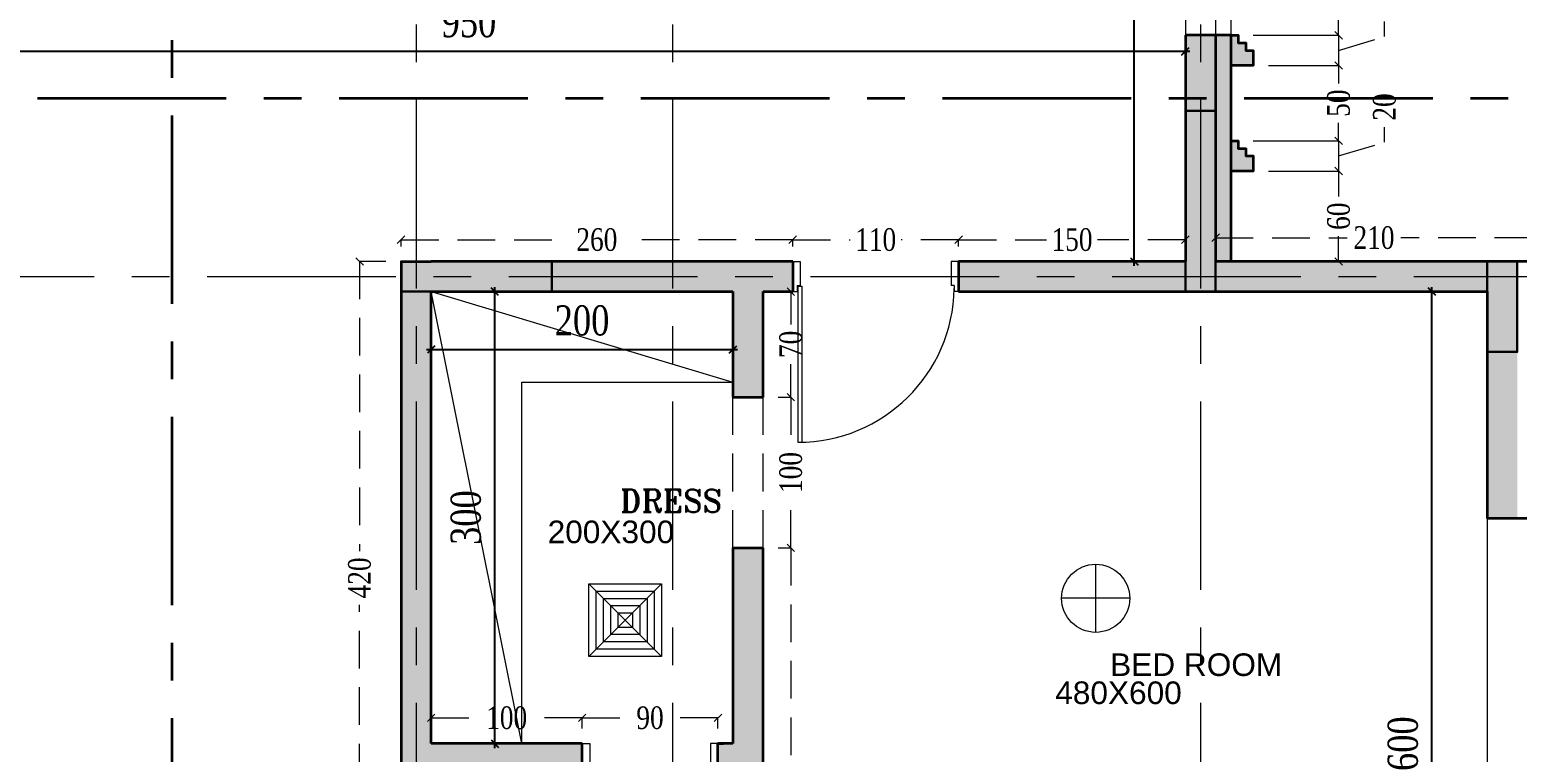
# Model space of a CAD drawing. Header units: inches. Extents: x -114 to 635, y -137 to 57.
# Drawn here: x 97.69 to 107.55, y 14.52 to 19.32 of the extents above; entities that cross this region are included whole.
import ezdxf

# ---------------------------------------------------------------- set-up
doc = ezdxf.new("R2010")
doc.units = ezdxf.units.IN
doc.header["$MEASUREMENT"] = 0
doc.header["$PDMODE"] = 98
for name, pattern in [('( Hidden )', [0.375, 0.25, -0.125]), ('CENTER', [2, 1.25, -0.25, 0.25, -0.25]), ('CENTERX2', [4, 2.5, -0.5, 0.5, -0.5]), ('DASHED2', [0.375, 0.25, -0.125]), ('HIDDEN', [0.375, 0.25, -0.125]), ('VILLA AXIS$0$CENTER', [2, 1.25, -0.25, 0.25, -0.25])]:
    doc.linetypes.add(name, pattern=pattern)
doc.layers.get('0').update_dxf_attribs({"lineweight": 5})
doc.layers.get('Defpoints').update_dxf_attribs({"lineweight": 5})
for name, color, linetype, lineweight in [('A-SECTION LINE', 230, 'Continuous', 35), ('ARCHES', 1, 'HIDDEN', 5), ('COLUMNS HATCH', 1, 'Continuous', 5), ('DETAILS DIMENSION', 15, 'Continuous', 5), ('DOOR', 1, 'Continuous', 5), ('E-AX', 9, '( Hidden )', 0), ('FURNITURE', 1, 'Continuous', 0), ('GENERAL TEXT', 4, 'Continuous', 5), ('HATCH', 15, 'Continuous', 0), ('New_Archicad Doors_Pen_No__27', 7, 'Continuous', 35), ('PROPOSED COLUMNS', 6, 'Continuous', 30), ('ROOMS DIMENSION', 3, 'Continuous', 5), ('WALL PROPOSED', 7, 'Continuous', 30), ('WINDOWS', 5, 'Continuous', 5)]:
    doc.layers.add(name, color=color, linetype=linetype, lineweight=lineweight)
for name, color, linetype, lineweight, true_color in [('ALARM', 7, 'Continuous', 5, 0xff0f0f), ('AXIES', 7, 'CENTER', 0, 0x949596), ('New_Archicad Doors_Pen_No__23', 7, 'Continuous', 20, 0xff6600)]:
    doc.layers.add(name, color=color, linetype=linetype, lineweight=lineweight, true_color=true_color)
doc.styles.add('ST', font='times.ttf', dxfattribs={"width": 0.8})
doc.styles.get("Standard").update_dxf_attribs({"font": 'arial.ttf'})
doc.styles.add('style4', font='times.ttf', dxfattribs={"width": 0.8})
doc.dimstyles.new('DIM100-2', dxfattribs={"dimtxt": 0.2, "dimasz": 0.05, "dimexe": 0.1, "dimexo": 0.1, "dimgap": 0.09, "dimtad": 1, "dimdec": 0, "dimlfac": 100, "dimzin": 0, "dimdsep": 46, "dimtxsty": 'style4', "dimblk1": 'OBLIQUE', "dimblk2": 'OBLIQUE', "dimsah": 1, "dimcen": 0.09, "dimdle": 0.03, "dimse1": 1, "dimse2": 1, "dimclrd": 256, "dimclrt": 256, "dimadec": 0, "dimazin": 0, "dimtfac": 1, "dimtdec": 0, "dimtix": 1, "dimtmove": 2, "dimatfit": 3, "dimldrblk": 'OBLIQUE', "dimfxl": 1, "dimtolj": 1, "dimtzin": 0, "dimarcsym": 0})
doc.dimstyles.new('RASH PLAN', dxfattribs={"dimtxt": 0.15, "dimasz": 0.05, "dimexe": 0, "dimexo": 0.1, "dimgap": 0.05, "dimtad": 0, "dimdec": 0, "dimlfac": 100, "dimzin": 0, "dimdsep": 46, "dimtxsty": 'ST', "dimblk": 'OBLIQUE', "dimcen": 0.09, "dimclrd": 200, "dimclre": 6, "dimclrt": 1, "dimadec": 0, "dimazin": 0, "dimtfac": 1, "dimtdec": 0, "dimtmove": 1, "dimatfit": 3, "dimldrblk": 'OBLIQUE', "dimfxl": 0, "dimtolj": 1, "dimtzin": 0, "dimlwd": -1, "dimlwe": -1, "dimarcsym": 0})

# ---------------------------------------------------------------- blocks, each defined once
blk = doc.blocks.new('*U1160')
for p, q in [((-1600, 101.4), (-1550, 101.4)), ((-1550, 101.4), (-1550, -58.6)), ((-750, 101.4), (-750, -58.6)), ((-700, 101.4), (-750, 101.4)), ((-1570, -58.6), (-1550, -58.6)), ((-1570, -58.6), (-1570, -98.6)), ((-1565, -63.6), (-1565, -898.6)), ((-1565, -63.6), (-1540, -63.6)), ((-1540, -63.6), (-1540, -896.8)), ((-730, -58.6), (-750, -58.6)), ((-730, -58.6), (-730, -98.6)), ((-1600, -98.6), (-1570, -98.6)), ((-700, -98.6), (-730, -98.6))]:
    blk.add_line(p, q)
blk.add_arc((-1565.1, -63.4), 835.2, 270.00586, 358.95662)
blk = doc.blocks.new('Door 26_3')
at = {"layer": 'New_Archicad Doors_Pen_No__23', "color": 30, "linetype": 'Continuous', "lineweight": 20, "true_color": 0xff6600}
blk.add_line((450, -115), (450, 0), dxfattribs=at)
at = {"layer": 'New_Archicad Doors_Pen_No__27', "color": 7, "linetype": 'Continuous', "lineweight": 35}
for p, q in [((-450, -115), (-450, -200)), ((450, -115), (450, -200))]:
    blk.add_line(p, q, dxfattribs=at)
at = {"layer": 'WALL PROPOSED', "linetype": 'Continuous', "lineweight": 35}
for p, q in [((-450, 0), (-450, -200)), ((450, 0), (450, -200))]:
    blk.add_line(p, q, dxfattribs=at)
at = {"layer": 'DOOR', "rotation": 180}
blk.add_blockref('*U1160', (-1150, -98.6), dxfattribs=at)
blk = doc.blocks.new('_Oblique')
at = {"color": 0, "lineweight": -2}
blk.add_line((-0.5, -0.5), (0.5, 0.5), dxfattribs=at)
blk = doc.blocks.new('*D367')
at = {"layer": 'Defpoints', "color": 0, "transparency": 16777216}
for p in [(105.6503, 22.2791), (105.7003, 19.2799), (106.366, 19.2799)]:
    blk.add_point(p, dxfattribs=at)
at = {"layer": 'DETAILS DIMENSION', "color": 6, "transparency": 16777216}
for p, q in [((105.7503, 22.2791), (106.366, 22.2791)), ((105.8003, 19.2799), (106.366, 19.2799))]:
    blk.add_line(p, q, dxfattribs=at)
at = {"layer": 'DETAILS DIMENSION', "color": 200, "linetype": 'DASHED2', "transparency": 16777216}
for p, q in [((106.366, 22.2791), (106.366, 20.9557)), ((106.366, 19.2799), (106.366, 20.6034))]:
    blk.add_line(p, q, dxfattribs=at)
at = {"layer": 'DETAILS DIMENSION', "color": 200, "transparency": 16777216, "xscale": 0.05, "yscale": 0.05, "zscale": 0.05}
for p, rotation in [((106.366, 22.2791), 90), ((106.366, 19.2799), 270)]:
    blk.add_blockref('_Oblique', p, dxfattribs=dict(at, rotation=rotation))
at = {"layer": 'DETAILS DIMENSION', "color": 1, "transparency": 16777216, "insert": (106.366, 20.7795), "char_height": 0.15, "attachment_point": 5, "rotation": 90, "style": 'ST'}
blk.add_mtext('\\A1;300', dxfattribs=at)
blk = doc.blocks.new('*D368')
at = {"layer": 'Defpoints', "color": 0, "transparency": 16777216}
for p in [(105.7003, 19.2799), (105.8003, 19.0799), (106.366, 19.0799)]:
    blk.add_point(p, dxfattribs=at)
at = {"layer": 'DETAILS DIMENSION', "color": 200, "linetype": 'DASHED2', "transparency": 16777216}
for p, q in [((106.6699, 19.2711), (106.6699, 19.3711)), ((106.366, 19.2799), (106.366, 19.0799)), ((106.366, 19.1799), (106.6699, 19.2711))]:
    blk.add_line(p, q, dxfattribs=at)
at = {"layer": 'DETAILS DIMENSION', "color": 6, "transparency": 16777216}
for p, q in [((105.8003, 19.2799), (106.366, 19.2799)), ((105.9003, 19.0799), (106.366, 19.0799))]:
    blk.add_line(p, q, dxfattribs=at)
at = {"layer": 'DETAILS DIMENSION', "color": 200, "transparency": 16777216, "xscale": 0.05, "yscale": 0.05, "zscale": 0.05}
for p, rotation in [((106.366, 19.2799), 90), ((106.366, 19.0799), 270)]:
    blk.add_blockref('_Oblique', p, dxfattribs=dict(at, rotation=rotation))
at = {"layer": 'DETAILS DIMENSION', "color": 1, "transparency": 16777216, "insert": (106.6699, 19.5046), "char_height": 0.15, "attachment_point": 5, "rotation": 90, "style": 'ST'}
blk.add_mtext('\\A1;20', dxfattribs=at)
blk = doc.blocks.new('*D369')
at = {"layer": 'Defpoints', "color": 0, "transparency": 16777216}
for p in [(105.5504, 17.9367), (105.5504, 17.7794), (107.6502, 17.7794)]:
    blk.add_point(p, dxfattribs=at)
at = {"layer": 'DETAILS DIMENSION', "color": 6, "transparency": 16777216}
for p, q in [((105.5504, 17.8794), (105.5504, 17.9367)), ((107.6502, 17.8794), (107.6502, 17.9367))]:
    blk.add_line(p, q, dxfattribs=at)
at = {"layer": 'DETAILS DIMENSION', "color": 200, "linetype": 'DASHED2', "transparency": 16777216}
for p, q in [((105.5504, 17.9367), (106.4225, 17.9367)), ((107.6502, 17.9367), (106.7781, 17.9367))]:
    blk.add_line(p, q, dxfattribs=at)
at = {"layer": 'DETAILS DIMENSION', "color": 200, "transparency": 16777216, "xscale": 0.05, "yscale": 0.05, "zscale": 0.05, "rotation": 180}
blk.add_blockref('_Oblique', (105.5504, 17.9367), dxfattribs=at)
at = {"layer": 'DETAILS DIMENSION', "color": 200, "transparency": 16777216, "xscale": 0.05, "yscale": 0.05, "zscale": 0.05}
blk.add_blockref('_Oblique', (107.6502, 17.9367), dxfattribs=at)
at = {"layer": 'DETAILS DIMENSION', "color": 1, "transparency": 16777216, "insert": (106.6003, 17.9367), "char_height": 0.15, "attachment_point": 5, "style": 'ST'}
blk.add_mtext('\\A1;210', dxfattribs=at)
blk = doc.blocks.new('*D463')
at = {"layer": 'Defpoints', "color": 0, "transparency": 16777216}
for p in [(102.5504, 15.8789), (102.7341, 15.8789), (102.5504, 11.5798)]:
    blk.add_point(p, dxfattribs=at)
at = {"layer": 'DETAILS DIMENSION', "color": 6, "transparency": 16777216}
for p, q in [((102.6504, 15.8789), (102.7341, 15.8789)), ((102.6504, 11.5798), (102.7341, 11.5798))]:
    blk.add_line(p, q, dxfattribs=at)
at = {"layer": 'DETAILS DIMENSION', "color": 200, "linetype": 'DASHED2', "transparency": 16777216}
for p, q in [((102.7341, 15.8789), (102.7341, 13.9077)), ((102.7341, 11.5798), (102.7341, 13.551))]:
    blk.add_line(p, q, dxfattribs=at)
at = {"layer": 'DETAILS DIMENSION', "color": 200, "transparency": 16777216, "xscale": 0.05, "yscale": 0.05, "zscale": 0.05}
for p, rotation in [((102.7341, 15.8789), 90), ((102.7341, 11.5798), 270)]:
    blk.add_blockref('_Oblique', p, dxfattribs=dict(at, rotation=rotation))
at = {"layer": 'DETAILS DIMENSION', "color": 1, "transparency": 16777216, "insert": (102.7341, 13.7293), "char_height": 0.15, "attachment_point": 5, "rotation": 90, "style": 'ST'}
blk.add_mtext('\\A1;430', dxfattribs=at)
blk = doc.blocks.new('*D464')
at = {"layer": 'Defpoints', "color": 0, "transparency": 16777216}
for p in [(102.5504, 16.8789), (102.7341, 16.8789), (102.5504, 15.8789)]:
    blk.add_point(p, dxfattribs=at)
at = {"layer": 'DETAILS DIMENSION', "color": 6, "transparency": 16777216}
for p, q in [((102.6504, 16.8789), (102.7341, 16.8789)), ((102.6504, 15.8789), (102.7341, 15.8789))]:
    blk.add_line(p, q, dxfattribs=at)
at = {"layer": 'DETAILS DIMENSION', "color": 200, "linetype": 'DASHED2', "transparency": 16777216}
for p, q in [((102.7341, 16.8789), (102.7341, 16.5482)), ((102.7341, 15.8789), (102.7341, 16.2095))]:
    blk.add_line(p, q, dxfattribs=at)
at = {"layer": 'DETAILS DIMENSION', "color": 200, "transparency": 16777216, "xscale": 0.05, "yscale": 0.05, "zscale": 0.05}
for p, rotation in [((102.7341, 16.8789), 90), ((102.7341, 15.8789), 270)]:
    blk.add_blockref('_Oblique', p, dxfattribs=dict(at, rotation=rotation))
at = {"layer": 'DETAILS DIMENSION', "color": 1, "transparency": 16777216, "insert": (102.7341, 16.3789), "char_height": 0.15, "attachment_point": 5, "rotation": 90, "style": 'ST'}
blk.add_mtext('\\A1;100', dxfattribs=at)
blk = doc.blocks.new('*D465')
at = {"layer": 'Defpoints', "color": 0, "transparency": 16777216}
for p in [(102.5504, 17.5794), (102.7341, 17.5794), (102.5504, 16.8789)]:
    blk.add_point(p, dxfattribs=at)
at = {"layer": 'DETAILS DIMENSION', "color": 6, "transparency": 16777216}
for p, q in [((102.6504, 17.5794), (102.7341, 17.5794)), ((102.6504, 16.8789), (102.7341, 16.8789))]:
    blk.add_line(p, q, dxfattribs=at)
at = {"layer": 'DETAILS DIMENSION', "color": 200, "linetype": 'DASHED2', "transparency": 16777216}
for p, q in [((102.7341, 17.5794), (102.7341, 17.3613)), ((102.7341, 16.8789), (102.7341, 17.097))]:
    blk.add_line(p, q, dxfattribs=at)
at = {"layer": 'DETAILS DIMENSION', "color": 200, "transparency": 16777216, "xscale": 0.05, "yscale": 0.05, "zscale": 0.05}
for p, rotation in [((102.7341, 17.5794), 90), ((102.7341, 16.8789), 270)]:
    blk.add_blockref('_Oblique', p, dxfattribs=dict(at, rotation=rotation))
at = {"layer": 'DETAILS DIMENSION', "color": 1, "transparency": 16777216, "insert": (102.7341, 17.2291), "char_height": 0.15, "attachment_point": 5, "rotation": 90, "style": 'ST'}
blk.add_mtext('\\A1;70', dxfattribs=at)
blk = doc.blocks.new('*D466')
at = {"layer": 'Defpoints', "color": 0, "transparency": 16777216}
for p in [(105.3504, 17.9235), (103.8468, 17.7794), (105.3504, 17.7794)]:
    blk.add_point(p, dxfattribs=at)
at = {"layer": 'DETAILS DIMENSION', "color": 6, "transparency": 16777216}
for p, q in [((103.8468, 17.8794), (103.8468, 17.9235)), ((105.3504, 17.8794), (105.3504, 17.9235))]:
    blk.add_line(p, q, dxfattribs=at)
at = {"layer": 'DETAILS DIMENSION', "color": 200, "linetype": 'DASHED2', "transparency": 16777216}
for p, q in [((103.8468, 17.9235), (104.4293, 17.9235)), ((105.3504, 17.9235), (104.768, 17.9235))]:
    blk.add_line(p, q, dxfattribs=at)
at = {"layer": 'DETAILS DIMENSION', "color": 200, "transparency": 16777216, "xscale": 0.05, "yscale": 0.05, "zscale": 0.05, "rotation": 180}
blk.add_blockref('_Oblique', (103.8468, 17.9235), dxfattribs=at)
at = {"layer": 'DETAILS DIMENSION', "color": 200, "transparency": 16777216, "xscale": 0.05, "yscale": 0.05, "zscale": 0.05}
blk.add_blockref('_Oblique', (105.3504, 17.9235), dxfattribs=at)
at = {"layer": 'DETAILS DIMENSION', "color": 1, "transparency": 16777216, "insert": (104.5986, 17.9235), "char_height": 0.15, "attachment_point": 5, "style": 'ST'}
blk.add_mtext('\\A1;150', dxfattribs=at)
blk = doc.blocks.new('*D467')
at = {"layer": 'Defpoints', "color": 0, "transparency": 16777216}
for p in [(102.7468, 17.9235), (102.7468, 17.7794), (103.8468, 17.7794)]:
    blk.add_point(p, dxfattribs=at)
at = {"layer": 'DETAILS DIMENSION', "color": 6, "transparency": 16777216}
for p, q in [((102.7468, 17.8794), (102.7468, 17.9235)), ((103.8468, 17.8794), (103.8468, 17.9235))]:
    blk.add_line(p, q, dxfattribs=at)
at = {"layer": 'DETAILS DIMENSION', "color": 200, "linetype": 'DASHED2', "transparency": 16777216}
for p, q in [((102.7468, 17.9235), (103.1275, 17.9235)), ((103.8468, 17.9235), (103.4662, 17.9235))]:
    blk.add_line(p, q, dxfattribs=at)
at = {"layer": 'DETAILS DIMENSION', "color": 200, "transparency": 16777216, "xscale": 0.05, "yscale": 0.05, "zscale": 0.05, "rotation": 180}
blk.add_blockref('_Oblique', (102.7468, 17.9235), dxfattribs=at)
at = {"layer": 'DETAILS DIMENSION', "color": 200, "transparency": 16777216, "xscale": 0.05, "yscale": 0.05, "zscale": 0.05}
blk.add_blockref('_Oblique', (103.8468, 17.9235), dxfattribs=at)
at = {"layer": 'DETAILS DIMENSION', "color": 1, "transparency": 16777216, "insert": (103.2968, 17.9235), "char_height": 0.15, "attachment_point": 5, "style": 'ST'}
blk.add_mtext('\\A1;110', dxfattribs=at)
blk = doc.blocks.new('*D468')
at = {"layer": 'Defpoints', "color": 0, "transparency": 16777216}
for p in [(100.15, 17.9235), (100.15, 17.7794), (102.7468, 17.7794)]:
    blk.add_point(p, dxfattribs=at)
at = {"layer": 'DETAILS DIMENSION', "color": 6, "transparency": 16777216}
for p, q in [((100.15, 17.8794), (100.15, 17.9235)), ((102.7468, 17.8794), (102.7468, 17.9235))]:
    blk.add_line(p, q, dxfattribs=at)
at = {"layer": 'DETAILS DIMENSION', "color": 200, "linetype": 'DASHED2', "transparency": 16777216}
for p, q in [((100.15, 17.9235), (101.2706, 17.9235)), ((102.7468, 17.9235), (101.6263, 17.9235))]:
    blk.add_line(p, q, dxfattribs=at)
at = {"layer": 'DETAILS DIMENSION', "color": 200, "transparency": 16777216, "xscale": 0.05, "yscale": 0.05, "zscale": 0.05, "rotation": 180}
blk.add_blockref('_Oblique', (100.15, 17.9235), dxfattribs=at)
at = {"layer": 'DETAILS DIMENSION', "color": 200, "transparency": 16777216, "xscale": 0.05, "yscale": 0.05, "zscale": 0.05}
blk.add_blockref('_Oblique', (102.7468, 17.9235), dxfattribs=at)
at = {"layer": 'DETAILS DIMENSION', "color": 1, "transparency": 16777216, "insert": (101.4484, 17.9235), "char_height": 0.15, "attachment_point": 5, "style": 'ST'}
blk.add_mtext('\\A1;260', dxfattribs=at)
blk = doc.blocks.new('*D469')
at = {"layer": 'Defpoints', "color": 0, "transparency": 16777216}
for p in [(100.35, 14.7508), (100.35, 14.58), (101.3508, 14.58)]:
    blk.add_point(p, dxfattribs=at)
at = {"layer": 'DETAILS DIMENSION', "color": 6, "transparency": 16777216}
for p, q in [((100.35, 14.68), (100.35, 14.7508)), ((101.3508, 14.68), (101.3508, 14.7508))]:
    blk.add_line(p, q, dxfattribs=at)
at = {"layer": 'DETAILS DIMENSION', "color": 200, "linetype": 'DASHED2', "transparency": 16777216}
for p, q in [((100.35, 14.7508), (100.6811, 14.7508)), ((101.3508, 14.7508), (101.0198, 14.7508))]:
    blk.add_line(p, q, dxfattribs=at)
at = {"layer": 'DETAILS DIMENSION', "color": 200, "transparency": 16777216, "xscale": 0.05, "yscale": 0.05, "zscale": 0.05, "rotation": 180}
blk.add_blockref('_Oblique', (100.35, 14.7508), dxfattribs=at)
at = {"layer": 'DETAILS DIMENSION', "color": 200, "transparency": 16777216, "xscale": 0.05, "yscale": 0.05, "zscale": 0.05}
blk.add_blockref('_Oblique', (101.3508, 14.7508), dxfattribs=at)
at = {"layer": 'DETAILS DIMENSION', "color": 1, "transparency": 16777216, "insert": (100.8504, 14.7508), "char_height": 0.15, "attachment_point": 5, "style": 'ST'}
blk.add_mtext('\\A1;100', dxfattribs=at)
blk = doc.blocks.new('*D470')
at = {"layer": 'Defpoints', "color": 0, "transparency": 16777216}
for p in [(102.2508, 14.7508), (101.3508, 14.58), (102.2508, 14.58)]:
    blk.add_point(p, dxfattribs=at)
at = {"layer": 'DETAILS DIMENSION', "color": 6, "transparency": 16777216}
for p, q in [((101.3508, 14.68), (101.3508, 14.7508)), ((102.2508, 14.68), (102.2508, 14.7508))]:
    blk.add_line(p, q, dxfattribs=at)
at = {"layer": 'DETAILS DIMENSION', "color": 200, "linetype": 'DASHED2', "transparency": 16777216}
for p, q in [((101.3508, 14.7508), (101.6689, 14.7508)), ((102.2508, 14.7508), (101.9327, 14.7508))]:
    blk.add_line(p, q, dxfattribs=at)
at = {"layer": 'DETAILS DIMENSION', "color": 200, "transparency": 16777216, "xscale": 0.05, "yscale": 0.05, "zscale": 0.05, "rotation": 180}
blk.add_blockref('_Oblique', (101.3508, 14.7508), dxfattribs=at)
at = {"layer": 'DETAILS DIMENSION', "color": 200, "transparency": 16777216, "xscale": 0.05, "yscale": 0.05, "zscale": 0.05}
blk.add_blockref('_Oblique', (102.2508, 14.7508), dxfattribs=at)
at = {"layer": 'DETAILS DIMENSION', "color": 1, "transparency": 16777216, "insert": (101.8008, 14.7508), "char_height": 0.15, "attachment_point": 5, "style": 'ST'}
blk.add_mtext('\\A1;90', dxfattribs=at)
blk = doc.blocks.new('*D473')
at = {"layer": 'Defpoints', "color": 0, "transparency": 16777216}
for p in [(106.9844, 17.5794), (107.3502, 17.5794), (107.3502, 11.5798)]:
    blk.add_point(p, dxfattribs=at)
at = {"layer": 'ROOMS DIMENSION', "linetype": 'Continuous', "lineweight": -2, "transparency": 16777216}
blk.add_line((106.9844, 11.5498), (106.9844, 17.6094), dxfattribs=at)
at = {"layer": 'ROOMS DIMENSION', "lineweight": -2, "transparency": 16777216, "xscale": 0.05, "yscale": 0.05, "zscale": 0.05}
for p, rotation in [((106.9844, 17.5794), 90), ((106.9844, 11.5798), 270)]:
    blk.add_blockref('_Oblique', p, dxfattribs=dict(at, rotation=rotation))
at = {"layer": 'ROOMS DIMENSION', "transparency": 16777216, "insert": (106.7926, 14.5796), "char_height": 0.2, "attachment_point": 5, "rotation": 90, "style": 'style4'}
blk.add_mtext('\\A1;600', dxfattribs=at)
blk = doc.blocks.new('*D475')
at = {"layer": 'Defpoints', "color": 0, "transparency": 16777216}
for p in [(100.6864, 17.5794), (100.7721, 17.5794), (100.6947, 14.58)]:
    blk.add_point(p, dxfattribs=at)
at = {"layer": 'ROOMS DIMENSION', "linetype": 'Continuous', "lineweight": -2, "transparency": 16777216}
blk.add_line((100.7721, 14.55), (100.7721, 17.6094), dxfattribs=at)
at = {"layer": 'ROOMS DIMENSION', "lineweight": -2, "transparency": 16777216, "xscale": 0.05, "yscale": 0.05, "zscale": 0.05}
for p, rotation in [((100.7721, 17.5794), 90), ((100.7721, 14.58), 270)]:
    blk.add_blockref('_Oblique', p, dxfattribs=dict(at, rotation=rotation))
at = {"layer": 'ROOMS DIMENSION', "transparency": 16777216, "insert": (100.5804, 16.0797), "char_height": 0.2, "attachment_point": 5, "rotation": 90, "style": 'style4'}
blk.add_mtext('\\A1;300', dxfattribs=at)
blk = doc.blocks.new('*D476')
at = {"layer": 'Defpoints', "color": 0, "transparency": 16777216}
for p in [(100.35, 17.5794), (102.3504, 17.5794), (102.3504, 17.1949)]:
    blk.add_point(p, dxfattribs=at)
at = {"layer": 'ROOMS DIMENSION', "linetype": 'Continuous', "lineweight": -2, "transparency": 16777216}
blk.add_line((100.32, 17.1949), (102.3804, 17.1949), dxfattribs=at)
at = {"layer": 'ROOMS DIMENSION', "lineweight": -2, "transparency": 16777216, "xscale": 0.05, "yscale": 0.05, "zscale": 0.05, "rotation": 180}
blk.add_blockref('_Oblique', (100.35, 17.1949), dxfattribs=at)
at = {"layer": 'ROOMS DIMENSION', "lineweight": -2, "transparency": 16777216, "xscale": 0.05, "yscale": 0.05, "zscale": 0.05}
blk.add_blockref('_Oblique', (102.3504, 17.1949), dxfattribs=at)
at = {"layer": 'ROOMS DIMENSION', "transparency": 16777216, "insert": (101.3502, 17.3866), "char_height": 0.2, "attachment_point": 5, "style": 'style4'}
blk.add_mtext('\\A1;200', dxfattribs=at)
blk = doc.blocks.new('*D540')
at = {"layer": 'Defpoints', "color": 0, "transparency": 16777216}
for p in [(99.8753, 17.7794), (100.15, 17.7794), (100.15, 13.5793)]:
    blk.add_point(p, dxfattribs=at)
at = {"layer": 'DETAILS DIMENSION', "color": 6, "transparency": 16777216}
for p, q in [((100.05, 17.7794), (99.8753, 17.7794)), ((100.05, 13.5793), (99.8753, 13.5793))]:
    blk.add_line(p, q, dxfattribs=at)
at = {"layer": 'DETAILS DIMENSION', "color": 200, "linetype": 'DASHED2', "transparency": 16777216}
for p, q in [((99.8753, 17.7794), (99.8753, 15.8577)), ((99.8753, 13.5793), (99.8753, 15.501))]:
    blk.add_line(p, q, dxfattribs=at)
at = {"layer": 'DETAILS DIMENSION', "color": 200, "transparency": 16777216, "xscale": 0.05, "yscale": 0.05, "zscale": 0.05}
for p, rotation in [((99.8753, 17.7794), 90), ((99.8753, 13.5793), 270)]:
    blk.add_blockref('_Oblique', p, dxfattribs=dict(at, rotation=rotation))
at = {"layer": 'DETAILS DIMENSION', "color": 1, "transparency": 16777216, "insert": (99.8753, 15.6794), "char_height": 0.15, "attachment_point": 5, "rotation": 90, "style": 'ST'}
blk.add_mtext('\\A1;420', dxfattribs=at)
blk = doc.blocks.new('*D542')
at = {"layer": 'Defpoints', "color": 0, "transparency": 16777216}
for p in [(105.0112, 23.7796), (105.3503, 23.7796), (105.3504, 17.7794)]:
    blk.add_point(p, dxfattribs=at)
at = {"layer": 'ROOMS DIMENSION', "linetype": 'Continuous', "lineweight": -2, "transparency": 16777216}
blk.add_line((105.0112, 17.7494), (105.0112, 23.8096), dxfattribs=at)
at = {"layer": 'ROOMS DIMENSION', "lineweight": -2, "transparency": 16777216, "xscale": 0.05, "yscale": 0.05, "zscale": 0.05}
for p, rotation in [((105.0112, 23.7796), 90), ((105.0112, 17.7794), 270)]:
    blk.add_blockref('_Oblique', p, dxfattribs=dict(at, rotation=rotation))
at = {"layer": 'ROOMS DIMENSION', "transparency": 16777216, "insert": (104.8195, 20.7795), "char_height": 0.2, "attachment_point": 5, "rotation": 90, "style": 'style4'}
blk.add_mtext('\\A1;600', dxfattribs=at)
blk = doc.blocks.new('*D543')
at = {"layer": 'Defpoints', "color": 0, "transparency": 16777216}
for p in [(95.85, 19.4797), (105.3504, 19.2799), (105.3504, 19.1736)]:
    blk.add_point(p, dxfattribs=at)
at = {"layer": 'ROOMS DIMENSION', "linetype": 'Continuous', "lineweight": -2, "transparency": 16777216}
blk.add_line((95.82, 19.1736), (105.3804, 19.1736), dxfattribs=at)
at = {"layer": 'ROOMS DIMENSION', "lineweight": -2, "transparency": 16777216, "xscale": 0.05, "yscale": 0.05, "zscale": 0.05, "rotation": 180}
blk.add_blockref('_Oblique', (95.85, 19.1736), dxfattribs=at)
at = {"layer": 'ROOMS DIMENSION', "lineweight": -2, "transparency": 16777216, "xscale": 0.05, "yscale": 0.05, "zscale": 0.05}
blk.add_blockref('_Oblique', (105.3504, 19.1736), dxfattribs=at)
at = {"layer": 'ROOMS DIMENSION', "transparency": 16777216, "insert": (100.6002, 19.3657), "char_height": 0.2, "attachment_point": 5, "style": 'style4'}
blk.add_mtext('\\A1;950', dxfattribs=at)
blk = doc.blocks.new('A$Cee9972fe')
at = {"layer": 'ALARM', "lineweight": 0}
for p, q in [((-0.1835, -0.0942), (-0.1835, 0.3575)), ((0.0423, 0.1316), (-0.4093, 0.1316))]:
    blk.add_line(p, q, dxfattribs=at)
blk.add_circle((-0.1835, 0.1316), 0.2258, dxfattribs=at)
blk = doc.blocks.new('*U1151')
for p, q in [((1640, 63.6), (1640, 1096.8)), ((1665, 63.6), (1665, 1098.6)), ((600, 98.6), (630, 98.6)), ((630, 58.6), (630, 98.6)), ((1670, 58.6), (1670, 98.6)), ((1700, 98.6), (1670, 98.6)), ((630, 58.6), (650, 58.6)), ((650, -101.4), (650, 58.6)), ((1665, 63.6), (1640, 63.6)), ((1650, -101.4), (1650, 58.6)), ((1670, 58.6), (1650, 58.6)), ((600, -101.4), (650, -101.4)), ((1700, -101.4), (1650, -101.4))]:
    blk.add_line(p, q)
blk.add_arc((1665.1, 63.5), 1035.2, 90.00381, 179.16045)
blk = doc.blocks.new('A$C4d6af952')
at = {"layer": 'ALARM'}
for p, q in [((0.482, 0.578), (-0.482, -0.385)), ((-0.482, 0.578), (0.482, -0.385))]:
    blk.add_line(p, q, dxfattribs=at)
for points in [[(-0.482, 0.578), (0.482, 0.578), (0.482, -0.385), (-0.482, -0.385)], [(-0.385, 0.482), (0.385, 0.482), (0.385, -0.289), (-0.385, -0.289)], [(-0.289, 0.385), (0.289, 0.385), (0.289, -0.193), (-0.289, -0.193)], [(-0.193, 0.289), (0.193, 0.289), (0.193, -0.096), (-0.193, -0.096)], [(-0.096, 0.193), (0.096, 0.193), (0.096, 0), (-0.096, 0)]]:
    blk.add_lwpolyline(points, close=True, dxfattribs=at)
blk = doc.blocks.new('DASLASDLASLDASLASDLASLQWELQWELQWELQWELQ')
at = {"layer": 'AXIES', "linetype": 'CENTERX2', "ltscale": 0.5}
for p, q in [((39.6784, -578.2063), (39.6784, -610.1736)), ((41.3786, -578.2063), (41.3786, -610.1736)), ((44.8787, -578.2063), (44.8787, -610.1736)), ((20.2934, -595.3778), (52.6834, -595.3778))]:
    blk.add_line(p, q, dxfattribs=at)
blk = doc.blocks.new('QEWQWQWASDASDASADAAS')
at = {"layer": 'COLUMNS HATCH', "ltscale": 300}
for points in [[(167.6229, -491.4577), (167.8229, -491.4577), (167.8229, -492.6577), (167.6229, -492.6577)], [(162.4225, -492.6577), (162.4225, -492.4577), (163.4225, -492.4577), (163.4225, -492.6577)], [(169.6227, -492.4577), (169.8227, -492.4577), (169.8227, -493.0577), (169.6227, -493.0577)]]:
    blk.add_hatch(color=256, dxfattribs=at).paths.add_polyline_path(points)
at = {"layer": 'PROPOSED COLUMNS'}
for points in [[(167.6229, -491.4577), (167.8229, -491.4577), (167.8229, -492.6577), (167.6229, -492.6577)], [(162.4225, -492.6577), (162.4225, -492.4577), (163.4225, -492.4577), (163.4225, -492.6577)], [(169.6227, -492.4577), (169.8227, -492.4577), (169.8227, -493.0577), (169.6227, -493.0577)]]:
    blk.add_lwpolyline(points, close=True, dxfattribs=at)
blk = doc.blocks.new('*D1026')
at = {"layer": 'Defpoints', "color": 0, "transparency": 16777216}
for p in [(105.8003, 19.0799), (105.7004, 18.5794), (106.366, 18.5794)]:
    blk.add_point(p, dxfattribs=at)
at = {"layer": 'DETAILS DIMENSION', "color": 6, "transparency": 16777216}
for p, q in [((105.9003, 19.0799), (106.366, 19.0799)), ((105.8004, 18.5794), (106.366, 18.5794))]:
    blk.add_line(p, q, dxfattribs=at)
at = {"layer": 'DETAILS DIMENSION', "color": 200, "linetype": 'DASHED2', "transparency": 16777216}
for p, q in [((106.366, 19.0799), (106.366, 18.9609)), ((106.366, 18.5794), (106.366, 18.6985))]:
    blk.add_line(p, q, dxfattribs=at)
at = {"layer": 'DETAILS DIMENSION', "color": 200, "transparency": 16777216, "xscale": 0.05, "yscale": 0.05, "zscale": 0.05}
for p, rotation in [((106.366, 19.0799), 90), ((106.366, 18.5794), 270)]:
    blk.add_blockref('_Oblique', p, dxfattribs=dict(at, rotation=rotation))
at = {"layer": 'DETAILS DIMENSION', "color": 1, "transparency": 16777216, "insert": (106.366, 18.8297), "char_height": 0.15, "attachment_point": 5, "rotation": 90, "style": 'ST'}
blk.add_mtext('\\A1;50', dxfattribs=at)
blk = doc.blocks.new('*D1027')
at = {"layer": 'Defpoints', "color": 0, "transparency": 16777216}
for p in [(105.7004, 18.5794), (105.8004, 18.3794), (106.366, 18.3794)]:
    blk.add_point(p, dxfattribs=at)
at = {"layer": 'DETAILS DIMENSION', "color": 200, "linetype": 'DASHED2', "transparency": 16777216}
for p, q in [((106.6699, 18.5706), (106.6699, 18.6706)), ((106.366, 18.5794), (106.366, 18.3794)), ((106.366, 18.4794), (106.6699, 18.5706))]:
    blk.add_line(p, q, dxfattribs=at)
at = {"layer": 'DETAILS DIMENSION', "color": 6, "transparency": 16777216}
for p, q in [((105.8004, 18.5794), (106.366, 18.5794)), ((105.9004, 18.3794), (106.366, 18.3794))]:
    blk.add_line(p, q, dxfattribs=at)
at = {"layer": 'DETAILS DIMENSION', "color": 200, "transparency": 16777216, "xscale": 0.05, "yscale": 0.05, "zscale": 0.05}
for p, rotation in [((106.366, 18.5794), 90), ((106.366, 18.3794), 270)]:
    blk.add_blockref('_Oblique', p, dxfattribs=dict(at, rotation=rotation))
at = {"layer": 'DETAILS DIMENSION', "color": 1, "transparency": 16777216, "insert": (106.6699, 18.8041), "char_height": 0.15, "attachment_point": 5, "rotation": 90, "style": 'ST'}
blk.add_mtext('\\A1;20', dxfattribs=at)
blk = doc.blocks.new('*D1028')
at = {"layer": 'Defpoints', "color": 0, "transparency": 16777216}
for p in [(105.8004, 18.3794), (105.9993, 17.7794), (106.366, 17.7794)]:
    blk.add_point(p, dxfattribs=at)
at = {"layer": 'DETAILS DIMENSION', "color": 6, "transparency": 16777216}
for p, q in [((105.9004, 18.3794), (106.366, 18.3794)), ((106.0993, 17.7794), (106.366, 17.7794))]:
    blk.add_line(p, q, dxfattribs=at)
at = {"layer": 'DETAILS DIMENSION', "color": 200, "linetype": 'DASHED2', "transparency": 16777216}
for p, q in [((106.366, 18.3794), (106.366, 18.211)), ((106.366, 17.7794), (106.366, 17.9478))]:
    blk.add_line(p, q, dxfattribs=at)
at = {"layer": 'DETAILS DIMENSION', "color": 200, "transparency": 16777216, "xscale": 0.05, "yscale": 0.05, "zscale": 0.05}
for p, rotation in [((106.366, 18.3794), 90), ((106.366, 17.7794), 270)]:
    blk.add_blockref('_Oblique', p, dxfattribs=dict(at, rotation=rotation))
at = {"layer": 'DETAILS DIMENSION', "color": 1, "transparency": 16777216, "insert": (106.366, 18.0794), "char_height": 0.15, "attachment_point": 5, "rotation": 90, "style": 'ST'}
blk.add_mtext('\\A1;60', dxfattribs=at)

msp = doc.modelspace()

# ---------------------------------------------------------------- hatches: boundary and pattern name
at = {"layer": 'HATCH', "true_color": 0x939598}
h = msp.add_hatch(color=252, dxfattribs=at)
h.dxf.hatch_style = 1
h.paths.add_polyline_path([(107.5502, 17.7794), (105.5504, 17.7794), (105.5504, 19.2799), (105.3504, 19.2799), (105.3504, 17.7794), (103.8468, 17.7794), (103.8468, 17.5794), (107.3502, 17.5794), (107.3502, 16.0748), (107.5502, 16.0748)])
h = msp.add_hatch(color=252, dxfattribs=at)
h.dxf.hatch_style = 1
h.paths.add_polyline_path([(105.6504, 19.2799), (105.6503, 19.2799), (105.5504, 19.2799), (105.5504, 17.7794), (105.6504, 17.7794)])
h = msp.add_hatch(color=252, dxfattribs=at)
h.dxf.hatch_style = 1
h.paths.add_polyline_path([(105.8003, 19.1799), (105.7503, 19.1799), (105.7503, 19.2299), (105.7003, 19.2299), (105.7003, 19.2799), (105.6504, 19.2799), (105.6504, 19.0799), (105.8003, 19.0799)])
h = msp.add_hatch(color=252, dxfattribs=at)
h.dxf.hatch_style = 1
h.paths.add_polyline_path([(105.8004, 18.4794), (105.7504, 18.4794), (105.7504, 18.5294), (105.7004, 18.5294), (105.7004, 18.5794), (105.6504, 18.5794), (105.6505, 18.3794), (105.8004, 18.3794)])
h = msp.add_hatch(color=252, dxfattribs=at)
h.dxf.hatch_style = 1
h.paths.add_polyline_path([(102.7468, 17.7794), (100.35, 17.7794), (100.15, 17.7794), (100.15, 13.5793), (99.6512, 13.5793), (99.6512, 13.3793), (100.15, 13.3793), (100.15, 11.3798), (100.8515, 11.3798), (100.8515, 11.5798), (100.35, 11.5798), (100.35, 14.38), (101.3508, 14.38), (101.3508, 14.58), (100.35, 14.58), (100.35, 17.5794), (102.3504, 17.5794), (102.3504, 16.8789), (102.5504, 16.8789), (102.5504, 17.5794), (102.7468, 17.5794)])
h = msp.add_hatch(color=252, dxfattribs=at)
h.dxf.hatch_style = 1
h.paths.add_polyline_path([(103.0511, 11.5798), (102.5504, 11.5798), (102.5504, 15.8789), (102.3504, 15.8789), (102.3504, 14.58), (102.2508, 14.58), (102.2508, 14.495), (102.2508, 14.38), (102.3504, 14.38), (102.3504, 11.5798), (101.6507, 11.5798), (101.6507, 11.3798), (101.8507, 11.3798), (101.8507, 9.5798), (101.3511, 9.5798), (101.3511, 9.3798), (102.3511, 9.3798), (102.3511, 11.3798), (103.0511, 11.3798)])
h.paths.add_polyline_path([(102.2511, 11.3798), (102.2511, 10.8798), (101.9507, 10.8798), (101.9507, 11.3798)], flags=16)

# ---------------------------------------------------------------- linework, layer by layer
at = {"layer": 'A-SECTION LINE', "linetype": 'VILLA AXIS$0$CENTER'}
for points in [[(98.6333, 5.498), (98.6333, 32.8456)], [(83.74, 18.8637), (114.7356, 18.8637)]]:
    msp.add_lwpolyline(points, dxfattribs=at)
at = {"layer": 'ARCHES'}
for p, q in [((102.3504, 15.8789), (102.3504, 16.8789)), ((102.5504, 15.8789), (102.5504, 16.8789))]:
    msp.add_line(p, q, dxfattribs=at)
at = {"layer": 'FURNITURE', "flags": 128}
for points in [[(100.95, 14.58), (100.35, 17.5794), (102.3504, 16.9794)], [(100.95, 14.58), (100.95, 16.9794)], [(100.95, 16.9794), (102.3504, 16.9794)]]:
    msp.add_lwpolyline(points, dxfattribs=at)
at = {"layer": 'WALL PROPOSED', "linetype": 'Continuous', "lineweight": 35}
for p, q in [((105.6503, 19.2799), (105.3503, 19.2799)), ((102.7468, 17.7794), (102.7468, 17.5794)), ((103.8468, 17.7794), (103.8468, 17.5794)), ((102.3504, 16.8789), (102.5504, 16.8789)), ((102.3504, 16.8789), (102.5504, 16.8789)), ((107.6502, 16.0748), (107.3502, 16.0748)), ((102.3504, 15.8789), (102.5504, 15.8789)), ((102.3504, 15.8789), (102.5504, 15.8789)), ((102.2508, 14.58), (102.2878, 14.58)), ((102.2508, 14.495), (102.2508, 14.58))]:
    msp.add_line(p, q, dxfattribs=at)
at = {"layer": 'WALL PROPOSED', "linetype": 'Continuous', "lineweight": 35, "flags": 128}
for points in [[(105.3504, 19.2799), (105.3504, 17.7794)], [(105.5504, 19.2799), (105.5504, 17.7794)], [(105.6503, 19.2799), (105.7003, 19.2799), (105.7003, 19.2299), (105.7503, 19.2299), (105.7503, 19.1799), (105.8003, 19.1799), (105.8003, 19.0799), (105.6503, 19.0799)], [(105.6504, 19.2799), (105.6504, 17.7794)], [(105.6504, 18.5794), (105.7004, 18.5794), (105.7004, 18.5294), (105.7504, 18.5294), (105.7504, 18.4794), (105.8004, 18.4794), (105.8004, 18.3794), (105.6504, 18.3794)], [(100.15, 17.7794), (100.35, 17.7794)], [(100.15, 17.7794), (100.15, 13.5793)], [(102.7468, 17.7794), (100.35, 17.7794)], [(105.3504, 17.7794), (103.8468, 17.7794)], [(107.6502, 17.7794), (105.5504, 17.7794)], [(100.35, 14.58), (100.35, 17.5794)], [(100.35, 17.5794), (102.3504, 17.5794)], [(102.3504, 17.5794), (102.3504, 16.8789)], [(102.5504, 17.5794), (102.7468, 17.5794)], [(102.5504, 16.8789), (102.5504, 17.5794)], [(103.8468, 17.5794), (107.3502, 17.5794)], [(107.3502, 17.5794), (107.3502, 16.0748)], [(102.3504, 15.8789), (102.3504, 14.58)], [(102.5504, 11.5798), (102.5504, 15.8789)], [(101.3508, 14.58), (100.35, 14.58)], [(102.3504, 14.58), (102.2508, 14.58)]]:
    msp.add_lwpolyline(points, dxfattribs=at)
at = {"layer": 'WINDOWS'}
for p, q in [((105.3503, 22.2791), (105.3503, 19.2799)), ((105.5503, 22.2791), (105.5503, 19.2799)), ((105.6503, 22.2791), (105.6503, 19.2799)), ((107.3502, 16.0748), (107.3502, 13.0756))]:
    msp.add_line(p, q, dxfattribs=at)

# ---------------------------------------------------------------- block references
at = {"layer": 'ALARM'}
msp.add_blockref('A$Cee9972fe', (104.9389, 15.4125), dxfattribs=at)
at = {"layer": 'ALARM', "xscale": 0.5, "yscale": 0.5, "zscale": 0.5}
msp.add_blockref('A$C4d6af952', (101.6367, 15.3509), dxfattribs=at)
at = {"layer": 'DOOR', "xscale": 0.001, "yscale": 0.001, "zscale": 0.001, "rotation": 180}
msp.add_blockref('*U1151', (104.4468, 17.678), dxfattribs=at)
at = {"layer": 'DOOR', "linetype": 'Continuous', "lineweight": 18, "xscale": -0.001, "yscale": 0.001, "rotation": 180}
msp.add_blockref('Door 26_3', (101.8008, 14.38), dxfattribs=at)
at = {"layer": 'E-AX'}
msp.add_blockref('DASLASDLASLDASLASDLASLQWELQWELQWELQWELQ', (60.5717, 613.0572), dxfattribs=at)
at = {"layer": 'PROPOSED COLUMNS'}
msp.add_blockref('QEWQWQWASDASDASADAAS', (-62.2725, 510.2371), dxfattribs=at)

# ---------------------------------------------------------------- texts
at = {"layer": 'GENERAL TEXT'}
for s, p in [('200X300', (101.1221, 15.9099)), ('480X600', (104.4872, 14.8424))]:
    msp.add_text(s, height=0.15, dxfattribs=at).set_placement(p)
at = {"layer": 'GENERAL TEXT', "char_height": 0.15, "attachment_point": 4}
for s, insert in [('\\A1;{\\pqc;\\fRomanT|b0|i0|c178|p0;\\W1.000000;DRESS }', (101.5513, 16.1908)), ('\\A1;\\pxqc;BED ROOM', (104.8512, 15.1027))]:
    msp.add_mtext(s, dxfattribs=dict(at, insert=insert))

# ---------------------------------------------------------------- dimensions: what is measured, and where the dimension line sits
at = {"layer": 'DETAILS DIMENSION'}
for base, p1, p2, picture, middle in [((106.366, 19.2799), (105.6503, 22.2791), (105.7003, 19.2799), '*D367', (106.366, 20.7795)), ((106.366, 19.0799), (105.7003, 19.2799), (105.8003, 19.0799), '*D368', (106.6699, 19.4211)), ((106.366, 18.5794), (105.8003, 19.0799), (105.7004, 18.5794), '*D1026', (106.366, 18.8297)), ((106.366, 18.3794), (105.7004, 18.5794), (105.8004, 18.3794), '*D1027', (106.6699, 18.7206)), ((106.366, 17.7794), (105.8004, 18.3794), (105.9993, 17.7794), '*D1028', (106.366, 18.0794)), ((99.8753, 17.7794), (100.15, 13.5793), (100.15, 17.7794), '*D540', (99.8753, 15.6794)), ((102.7341, 17.5794), (102.5504, 16.8789), (102.5504, 17.5794), '*D465', (102.7341, 17.2291)), ((102.7341, 16.8789), (102.5504, 15.8789), (102.5504, 16.8789), '*D464', (102.7341, 16.3789)), ((102.7341, 15.8789), (102.5504, 11.5798), (102.5504, 15.8789), '*D463', (102.7341, 13.7293))]:
    dim = msp.add_linear_dim(base=base, p1=p1, p2=p2, angle=90, dimstyle='RASH PLAN', dxfattribs=at)
    dim.commit()
    dim.dimension.update_dxf_attribs({"geometry": picture, "text_midpoint": middle})
for base, p1, p2, picture, middle in [((100.15, 17.9235), (102.7468, 17.7794), (100.15, 17.7794), '*D468', (101.4484, 17.9235)), ((102.7468, 17.9235), (103.8468, 17.7794), (102.7468, 17.7794), '*D467', (103.2968, 17.9235)), ((105.3504, 17.9235), (103.8468, 17.7794), (105.3504, 17.7794), '*D466', (104.5986, 17.9235)), ((105.5504, 17.9367), (107.6502, 17.7794), (105.5504, 17.7794), '*D369', (106.6003, 17.9367)), ((100.35, 14.7508), (101.3508, 14.58), (100.35, 14.58), '*D469', (100.8504, 14.7508)), ((102.2508, 14.7508), (101.3508, 14.58), (102.2508, 14.58), '*D470', (101.8008, 14.7508))]:
    dim = msp.add_linear_dim(base=base, p1=p1, p2=p2, dimstyle='RASH PLAN', dxfattribs=at)
    dim.commit()
    dim.dimension.update_dxf_attribs({"geometry": picture, "text_midpoint": middle})
at = {"layer": 'ROOMS DIMENSION'}
for base, p1, p2, picture, middle in [((105.0112, 23.7796), (105.3504, 17.7794), (105.3503, 23.7796), '*D542', (104.8195, 20.7795)), ((100.7721, 17.5794), (100.6947, 14.58), (100.6864, 17.5794), '*D475', (100.5804, 16.0797)), ((106.9844, 17.5794), (107.3502, 11.5798), (107.3502, 17.5794), '*D473', (106.7926, 14.5796))]:
    dim = msp.add_linear_dim(base=base, p1=p1, p2=p2, angle=90, dimstyle='DIM100-2', dxfattribs=at)
    dim.commit()
    dim.dimension.update_dxf_attribs({"geometry": picture, "text_midpoint": middle})
for base, p1, p2, picture, middle in [((105.3504, 19.1736), (95.85, 19.4797), (105.3504, 19.2799), '*D543', (100.6002, 19.3657)), ((102.3504, 17.1949), (100.35, 17.5794), (102.3504, 17.5794), '*D476', (101.3502, 17.3866))]:
    dim = msp.add_linear_dim(base=base, p1=p1, p2=p2, dimstyle='DIM100-2', dxfattribs=at)
    dim.commit()
    dim.dimension.update_dxf_attribs({"geometry": picture, "text_midpoint": middle})

doc.saveas('drawing.dxf')
